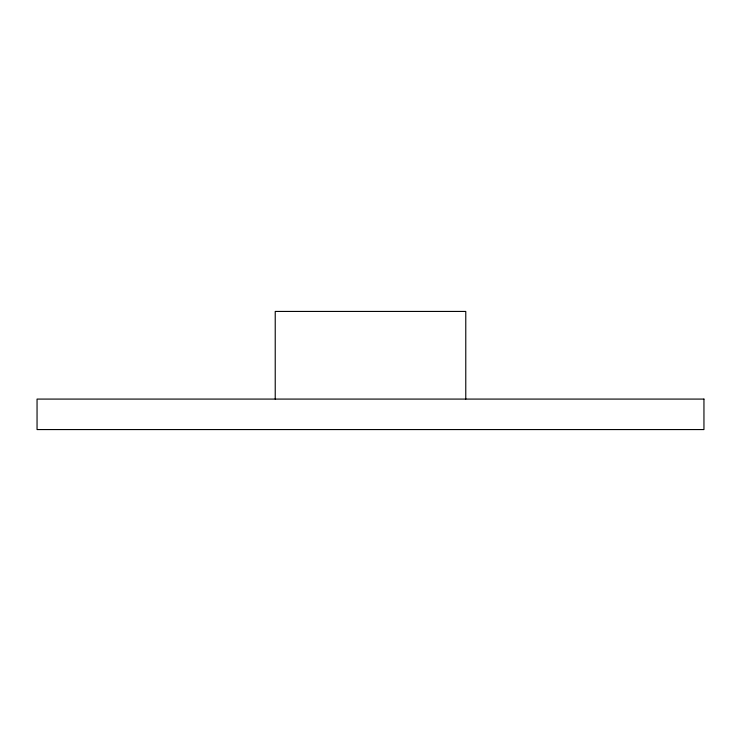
<?xml version="1.0" encoding="UTF-8"?>
<svg xmlns="http://www.w3.org/2000/svg" width="741" height="741" viewBox="0 0 741 741"><rect width="100%" height="100%" fill="white"/><g stroke="black" fill="none" stroke-linecap="round" stroke-linejoin="round"><path stroke-width="1.11" d="M465.774 399.084L465.774 311.433L275.226 311.433L275.226 399.084M703.95 399.084L37.05 399.084L37.05 429.567L703.95 429.567L703.95 399.084"/></g></svg>
